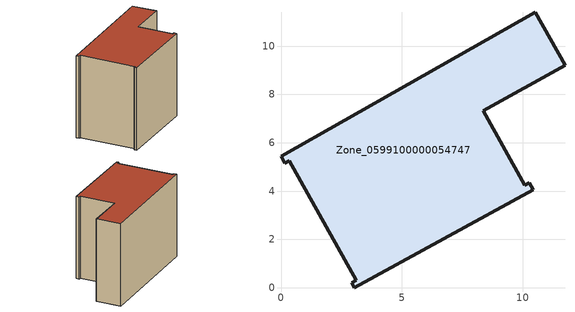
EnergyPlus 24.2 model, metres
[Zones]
Zone_0599100000054747
 floor ground (C_G): 10.53,11.4 11.75,9.21 8.36,7.32 10.09,4.23 10.28,4.34 10.44,4.06 3.04,0 2.92,0.21 3.11,0.31 0.35,5.25 0.16,5.15 0,5.44 z0
 wall outside (C_F): 0.16,5.15 0.35,5.25 3.11,0.31 2.92,0.21 3.04,0 10.44,4.06 10.28,4.34 10.09,4.23 8.36,7.32 11.75,9.21 10.53,11.4 0,5.44 0.16,5.15 z0:8.36
 roof outside (C_R): 10.53,11.4 0,5.44 0.16,5.15 0.35,5.25 3.11,0.31 2.92,0.21 3.04,0 10.44,4.06 10.28,4.34 10.09,4.23 8.36,7.32 11.75,9.21 z8.36
[BUILDING]
Pand.0599100000054747: North Axis=0; Terrain=City; Loads Convergence Tolerance Value=0.04; Temperature Convergence Tolerance Value=0.4; Solar Distribution=FullExterior; Maximum Number of Warmup Days=25; Minimum Number of Warmup Days=1
[Site:Location]
Rotterdam.The.Hague.AP_ZH_NLD Design_Conditions: Latitude=51.96; Longitude=4.45; Time Zone=1; Elevation=-4.5
[SITE:GROUNDTEMPERATURE:BUILDINGSURFACE]
18, 18, 18, 18, 18, 18, 18, 18, 18, 18, 18, 18
[MATERIAL] Thermal Absorptance=0.9; Solar Absorptance=0.7; Visible Absorptance=0.7
Name | Roughness | Thickness | Conductivity | Density | Specific Heat
G.TI.1965-1974 | MediumSmooth | 0.15 | 0.882353 | 540 | 1210
F.TI.1965-1974 | Rough | 0.3 | 0.697674 | 1920 | 840
R.TI.1965-1974 | MediumRough | 0.2 | 0.232558 | 1500 | 1000
[CONSTRUCTION]
C_G: G.TI.1965-1974
C_F: F.TI.1965-1974
C_R: R.TI.1965-1974
[ZONE]
Zone_0599100000054747: Type=1; Multiplier=1; Ceiling Height=Autocalculate; Volume=Autocalculate; Floor Area=autocalculate; Part of Total Floor Area=Yes
[ZONEINFILTRATION:DESIGNFLOWRATE]
Infil_Zone_0599100000054747: Zone or ZoneList or Space or SpaceList=Zone_0599100000054747; Schedule=AlwaysOn; Design Flow Rate Calculation Method=Flow/Area; Flow Rate per Floor Area=0.003; Constant Term Coefficient=1; Temperature Term Coefficient=0; Velocity Term Coefficient=0; Velocity Squared Term Coefficient=0
[HVACTEMPLATE:ZONE:IDEALLOADSAIRSYSTEM]
Zone_0599100000054747: Maximum Heating Supply Air Temperature=50; Minimum Cooling Supply Air Temperature=13; Maximum Heating Supply Air Humidity Ratio=0.0156; Minimum Cooling Supply Air Humidity Ratio=0.0077; Heating Limit=NoLimit; Cooling Limit=NoLimit; Dehumidification Control Type=ConstantSensibleHeatRatio; Cooling Sensible Heat Ratio=0.7; Dehumidification Setpoint=60; Humidification Control Type=None; Humidification Setpoint=30; Outdoor Air Method=None; Outdoor Air Flow Rate per Person=0.00944; Outdoor Air Flow Rate per Zone Floor Area=0; Outdoor Air Flow Rate per Zone=0; Demand Controlled Ventilation Type=None; Outdoor Air Economizer Type=NoEconomizer; Heat Recovery Type=None; Sensible Heat Recovery Effectiveness=0.7; Latent Heat Recovery Effectiveness=0.65
[ZONECONTROL:THERMOSTAT]
ThermostatControl_Zone_0599100000054747: Zone or ZoneList=Zone_0599100000054747; Control Type Schedule=DualSetpointControlType; Control 1=Thermostat_Zone_0599100000054747; Temperature Difference Between Cutout And Setpoint=0
[THERMOSTATSETPOINT:DUALSETPOINT]
Thermostat_Zone_0599100000054747: Heating Setpoint Temperature Schedule=HeatingSetpoint_Zone_0599100000054747; Cooling Setpoint Temperature Schedule=CoolingSetpoint_Zone_0599100000054747
[SCHEDULE:COMPACT]
HeatingSetpoint_Zone_0599100000054747: Through: 12/31, For: AllDays, Until: 24:00, 21
CoolingSetpoint_Zone_0599100000054747: Through: 12/31, For: AllDays, Until: 24:00, 24
DualSetpointControlType: Through: 12/31, For: AllDays, Until: 24:00, 4
AlwaysOn: Through: 12/31, For: AllDays, Until: 24:00, 1
